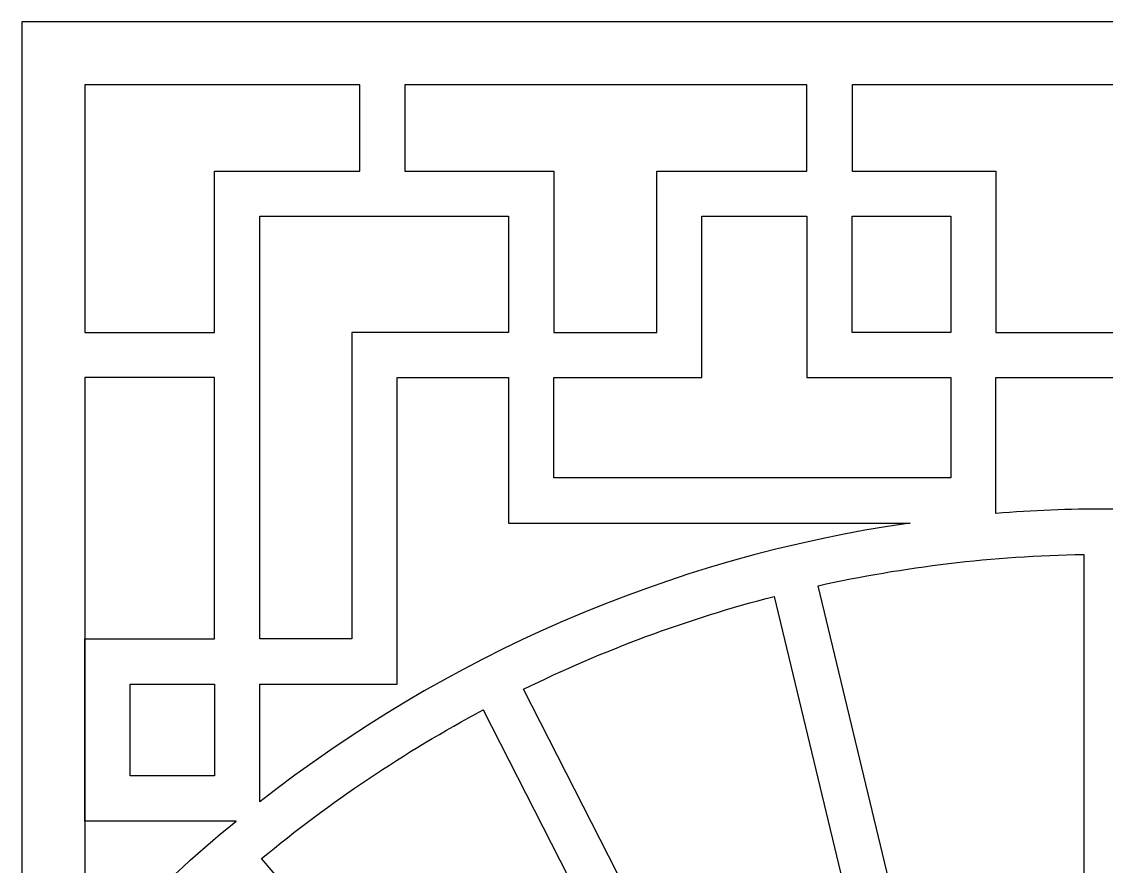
# Model space of a CAD drawing. Header units: centimetres. Extents: x -22.08 to -14.76, y -9 to -1.68.
# Drawn here: x -22.079 to -18.418, y -4.531 to -1.678 of the extents above; entities that cross this region are included whole.
import ezdxf

# ---------------------------------------------------------------- set-up
doc = ezdxf.new("R2010")
doc.units = ezdxf.units.CM
doc.header["$MEASUREMENT"] = 0
doc.layers.add('layer 1', color=7, linetype='Continuous')

msp = doc.modelspace()

# ---------------------------------------------------------------- linework, layer by layer
at = {"layer": 'layer 1', "color": 250}
for points, knots in [([(-22.07872, -1.67779), (-22.07872, -1.67779), (-14.7563, -1.67779), (-14.7563, -1.67779), (-14.7563, -1.67779), (-14.7563, -1.67779), (-14.7563, -9.00021), (-14.7563, -9.00021), (-14.7563, -9.00021), (-14.7563, -9.00021), (-22.07872, -9.00021), (-22.07872, -9.00021), (-22.07872, -9.00021), (-22.07872, -9.00021), (-22.07872, -1.67779), (-22.07872, -1.67779)], [0, 0, 0, 0, 0.2, 0.2, 0.2, 0.2, 0.4, 0.4, 0.4, 0.4, 0.6, 0.6, 0.6, 0.6, 1, 1, 1, 1]), ([(-21.86515, -1.89136), (-21.86515, -1.89136), (-20.93772, -1.89136), (-20.93772, -1.89136), (-20.93772, -1.89136), (-20.93772, -1.89136), (-20.93772, -2.18263), (-20.93772, -2.18263), (-20.93772, -2.18263), (-20.93772, -2.18263), (-21.4275, -2.18263), (-21.4275, -2.18263), (-21.4275, -2.18263), (-21.4275, -2.18263), (-21.4275, -2.72765), (-21.4275, -2.72765), (-21.4275, -2.72765), (-21.4275, -2.72765), (-21.86515, -2.72765), (-21.86515, -2.72765), (-21.86515, -2.72765), (-21.86515, -2.72765), (-21.86515, -1.89136), (-21.86515, -1.89136)], [0, 0, 0, 0, 0.1428571, 0.1428571, 0.1428571, 0.1428571, 0.2857143, 0.2857143, 0.2857143, 0.2857143, 0.4285714, 0.4285714, 0.4285714, 0.4285714, 0.5714286, 0.5714286, 0.5714286, 0.5714286, 0.7142857, 0.7142857, 0.7142857, 0.7142857, 1, 1, 1, 1]), ([(-20.78517, -1.89136), (-20.78517, -1.89136), (-19.42793, -1.89136), (-19.42793, -1.89136), (-19.42793, -1.89136), (-19.42793, -1.89136), (-19.42793, -2.18263), (-19.42793, -2.18263), (-19.42793, -2.18263), (-19.42793, -2.18263), (-19.93492, -2.18263), (-19.93492, -2.18263), (-19.93492, -2.18263), (-19.93492, -2.32763), (-19.93492, -2.58265), (-19.93492, -2.72765), (-19.93492, -2.72765), (-19.93492, -2.72765), (-20.28251, -2.72765), (-20.28251, -2.72765), (-20.28251, -2.72765), (-20.28251, -2.72765), (-20.28251, -2.18263), (-20.28251, -2.18263), (-20.28251, -2.18263), (-20.28251, -2.18263), (-20.78517, -2.18263), (-20.78517, -2.18263), (-20.78517, -2.18263), (-20.78517, -2.18263), (-20.78517, -1.89136), (-20.78517, -1.89136)], [0, 0, 0, 0, 0.1111111, 0.1111111, 0.1111111, 0.1111111, 0.2222222, 0.2222222, 0.2222222, 0.2222222, 0.3333333, 0.3333333, 0.3333333, 0.3333333, 0.4444444, 0.4444444, 0.4444444, 0.4444444, 0.5555556, 0.5555556, 0.5555556, 0.5555556, 0.6666667, 0.6666667, 0.6666667, 0.6666667, 0.7777778, 0.7777778, 0.7777778, 0.7777778, 1, 1, 1, 1]), ([(-19.27538, -1.89136), (-19.27538, -1.89136), (-17.55964, -1.89136), (-17.55964, -1.89136), (-17.55964, -1.89136), (-17.55964, -1.89136), (-17.55964, -2.18263), (-17.55964, -2.18263), (-17.55964, -2.18263), (-17.55964, -2.18263), (-18.04509, -2.18263), (-18.04509, -2.18263), (-18.04509, -2.18263), (-18.04509, -2.18263), (-18.04509, -2.72765), (-18.04509, -2.72765), (-18.04509, -2.72765), (-18.29338, -2.72765), (-18.54165, -2.72765), (-18.78993, -2.72765), (-18.78993, -2.72765), (-18.78993, -2.72765), (-18.78993, -2.18263), (-18.78993, -2.18263), (-18.78993, -2.18263), (-18.78993, -2.18263), (-19.27538, -2.18263), (-19.27538, -2.18263), (-19.27538, -2.18263), (-19.27538, -2.18263), (-19.27538, -1.89136), (-19.27538, -1.89136)], [0, 0, 0, 0, 0.1111111, 0.1111111, 0.1111111, 0.1111111, 0.2222222, 0.2222222, 0.2222222, 0.2222222, 0.3333333, 0.3333333, 0.3333333, 0.3333333, 0.4444444, 0.4444444, 0.4444444, 0.4444444, 0.5555556, 0.5555556, 0.5555556, 0.5555556, 0.6666667, 0.6666667, 0.6666667, 0.6666667, 0.7777778, 0.7777778, 0.7777778, 0.7777778, 1, 1, 1, 1]), ([(-20.43506, -2.72765), (-20.43506, -2.72765), (-20.43506, -2.33519), (-20.43506, -2.33519), (-20.43506, -2.33519), (-20.43506, -2.33519), (-21.27495, -2.33519), (-21.27495, -2.33519), (-21.27495, -2.33519), (-21.27495, -2.33519), (-21.27495, -3.76244), (-21.27495, -3.76244), (-21.27495, -3.76244), (-21.27495, -3.76244), (-20.96399, -3.76244), (-20.96399, -3.76244), (-20.96399, -3.76244), (-20.96399, -3.76244), (-20.96399, -2.72765), (-20.96399, -2.72765), (-20.96399, -2.72765), (-20.78768, -2.72765), (-20.61137, -2.72765), (-20.43506, -2.72765)], [0, 0, 0, 0, 0.1428571, 0.1428571, 0.1428571, 0.1428571, 0.2857143, 0.2857143, 0.2857143, 0.2857143, 0.4285714, 0.4285714, 0.4285714, 0.4285714, 0.5714286, 0.5714286, 0.5714286, 0.5714286, 0.7142857, 0.7142857, 0.7142857, 0.7142857, 1, 1, 1, 1]), ([(-18.94248, -2.8802), (-19.1043, -2.8802), (-19.26612, -2.8802), (-19.42793, -2.8802), (-19.42793, -2.8802), (-19.42793, -2.8802), (-19.42793, -2.33519), (-19.42793, -2.33519), (-19.42793, -2.33519), (-19.42793, -2.33519), (-19.78237, -2.33519), (-19.78237, -2.33519), (-19.78237, -2.33519), (-19.78237, -2.33519), (-19.78237, -2.8802), (-19.78237, -2.8802), (-19.78237, -2.8802), (-19.94909, -2.8802), (-20.1158, -2.8802), (-20.28251, -2.8802), (-20.28251, -2.8802), (-20.28251, -2.8802), (-20.28251, -3.21863), (-20.28251, -3.21863), (-20.28251, -3.21863), (-20.28251, -3.21863), (-18.94248, -3.21863), (-18.94248, -3.21863), (-18.94248, -3.21863), (-18.94248, -3.21863), (-18.94248, -2.8802), (-18.94248, -2.8802)], [0, 0, 0, 0, 0.1111111, 0.1111111, 0.1111111, 0.1111111, 0.2222222, 0.2222222, 0.2222222, 0.2222222, 0.3333333, 0.3333333, 0.3333333, 0.3333333, 0.4444444, 0.4444444, 0.4444444, 0.4444444, 0.5555556, 0.5555556, 0.5555556, 0.5555556, 0.6666667, 0.6666667, 0.6666667, 0.6666667, 0.7777778, 0.7777778, 0.7777778, 0.7777778, 1, 1, 1, 1]), ([(-19.27538, -2.72765), (-19.27538, -2.72765), (-18.94248, -2.72765), (-18.94248, -2.72765), (-18.94248, -2.72765), (-18.94248, -2.72765), (-18.94248, -2.33519), (-18.94248, -2.33519), (-18.94248, -2.33519), (-18.94248, -2.33519), (-19.27538, -2.33519), (-19.27538, -2.33519), (-19.27538, -2.33519), (-19.27538, -2.33519), (-19.27538, -2.72765), (-19.27538, -2.72765)], [0, 0, 0, 0, 0.2, 0.2, 0.2, 0.2, 0.4, 0.4, 0.4, 0.4, 0.6, 0.6, 0.6, 0.6, 1, 1, 1, 1]), ([(-21.86515, -3.76244), (-21.86515, -3.76244), (-21.86515, -2.8802), (-21.86515, -2.8802), (-21.86515, -2.8802), (-21.86515, -2.8802), (-21.4275, -2.8802), (-21.4275, -2.8802), (-21.4275, -2.8802), (-21.4275, -2.8802), (-21.4275, -3.76244), (-21.4275, -3.76244), (-21.4275, -3.76244), (-21.57338, -3.76244), (-21.71927, -3.76244), (-21.86515, -3.76244)], [0, 0, 0, 0, 0.2, 0.2, 0.2, 0.2, 0.4, 0.4, 0.4, 0.4, 0.6, 0.6, 0.6, 0.6, 1, 1, 1, 1]), ([(-19.0796, -3.37118), (-19.0796, -3.37118), (-20.43506, -3.37118), (-20.43506, -3.37118), (-20.43506, -3.37118), (-20.43506, -3.22386), (-20.43506, -3.02753), (-20.43506, -2.8802), (-20.43506, -2.8802), (-20.43506, -2.8802), (-20.81144, -2.8802), (-20.81144, -2.8802), (-20.81144, -2.8802), (-20.81144, -3.2088), (-20.81144, -3.5864), (-20.81144, -3.91499), (-20.81144, -3.91499), (-20.81144, -3.91499), (-21.27495, -3.91499), (-21.27495, -3.91499), (-21.27495, -3.91499), (-21.27495, -3.91499), (-21.27495, -4.31337), (-21.27495, -4.31337), (-21.27495, -4.31337), (-20.65112, -3.82333), (-19.89948, -3.48927), (-19.0796, -3.37118)], [0, 0, 0, 0, 0.125, 0.125, 0.125, 0.125, 0.25, 0.25, 0.25, 0.25, 0.375, 0.375, 0.375, 0.375, 0.5, 0.5, 0.5, 0.5, 0.625, 0.625, 0.625, 0.625, 0.75, 0.75, 0.75, 0.75, 1, 1, 1, 1]), ([(-18.04509, -3.33881), (-18.04509, -3.20227), (-18.04509, -3.01673), (-18.04509, -2.8802), (-18.04509, -2.8802), (-18.29338, -2.8802), (-18.54165, -2.8802), (-18.78993, -2.8802), (-18.78993, -2.8802), (-18.78993, -3.01673), (-18.78993, -3.20227), (-18.78993, -3.33881), (-18.78993, -3.33881), (-18.66705, -3.32896), (-18.54286, -3.3239), (-18.41751, -3.3239), (-18.41751, -3.3239), (-18.29217, -3.3239), (-18.16798, -3.32896), (-18.04509, -3.33881)], [0, 0, 0, 0, 0.1666667, 0.1666667, 0.1666667, 0.1666667, 0.3333333, 0.3333333, 0.3333333, 0.3333333, 0.5, 0.5, 0.5, 0.5, 0.6666667, 0.6666667, 0.6666667, 0.6666667, 1, 1, 1, 1]), ([(-18.49379, -5.88131), (-18.49379, -5.88131), (-18.49379, -3.47717), (-18.49379, -3.47717), (-18.49379, -3.47717), (-18.80097, -3.48234), (-19.10079, -3.51862), (-19.39022, -3.58306), (-19.39022, -3.58306), (-19.39022, -3.58306), (-18.82896, -5.92088), (-18.82896, -5.92088), (-18.82896, -5.92088), (-18.72003, -5.89889), (-18.60806, -5.88546), (-18.49379, -5.88131)], [0, 0, 0, 0, 0.2, 0.2, 0.2, 0.2, 0.4, 0.4, 0.4, 0.4, 0.6, 0.6, 0.6, 0.6, 1, 1, 1, 1]), ([(-18.97728, -5.95656), (-18.97728, -5.95656), (-19.53852, -3.61882), (-19.53852, -3.61882), (-19.53852, -3.61882), (-19.83329, -3.69517), (-20.11646, -3.80088), (-20.38469, -3.93261), (-20.38469, -3.93261), (-20.38469, -3.93261), (-19.29367, -6.07385), (-19.29367, -6.07385), (-19.29367, -6.07385), (-19.19234, -6.02655), (-19.0866, -5.98719), (-18.97728, -5.95656)], [0, 0, 0, 0, 0.2, 0.2, 0.2, 0.2, 0.4, 0.4, 0.4, 0.4, 0.6, 0.6, 0.6, 0.6, 1, 1, 1, 1]), ([(-21.86515, -4.37766), (-21.86515, -4.37766), (-21.86515, -3.76244), (-21.86515, -3.76244), (-21.86515, -3.76244), (-21.86515, -3.76244), (-21.86515, -4.37766), (-21.86515, -4.37766)], [0, 0, 0, 0, 0.3333333, 0.3333333, 0.3333333, 0.3333333, 1, 1, 1, 1]), ([(-21.7126, -3.91499), (-21.7126, -3.91499), (-21.7126, -4.22511), (-21.7126, -4.22511), (-21.7126, -4.22511), (-21.7126, -4.22511), (-21.4275, -4.22511), (-21.4275, -4.22511), (-21.4275, -4.22511), (-21.4275, -4.22511), (-21.4275, -3.91499), (-21.4275, -3.91499), (-21.4275, -3.91499), (-21.4275, -3.91499), (-21.7126, -3.91499), (-21.7126, -3.91499)], [0, 0, 0, 0, 0.2, 0.2, 0.2, 0.2, 0.4, 0.4, 0.4, 0.4, 0.6, 0.6, 0.6, 0.6, 1, 1, 1, 1]), ([(-21.2695, -4.50473), (-21.2695, -4.50473), (-19.70947, -6.33129), (-19.70947, -6.33129), (-19.70947, -6.33129), (-19.62158, -6.26146), (-19.52795, -6.19857), (-19.42943, -6.14344), (-19.42943, -6.14344), (-19.42943, -6.14344), (-20.52045, -4.00219), (-20.52045, -4.00219), (-20.52045, -4.00219), (-20.78722, -4.14468), (-21.03806, -4.31334), (-21.2695, -4.50473)], [0, 0, 0, 0, 0.2, 0.2, 0.2, 0.2, 0.4, 0.4, 0.4, 0.4, 0.6, 0.6, 0.6, 0.6, 1, 1, 1, 1]), ([(-21.86515, -5.72692), (-21.86515, -5.72692), (-21.86515, -4.37766), (-21.86515, -4.37766), (-21.86515, -4.37766), (-21.69508, -4.37766), (-21.52502, -4.37766), (-21.35496, -4.37766), (-21.35496, -4.37766), (-21.49496, -4.49266), (-21.62818, -4.61563), (-21.75384, -4.74596), (-21.75384, -4.74596), (-21.78913, -4.78256), (-21.82389, -4.81969), (-21.85798, -4.85743), (-21.85798, -4.85743), (-21.54718, -5.14726), (-21.23637, -5.43709), (-20.92556, -5.72692), (-20.92556, -5.72692), (-21.23876, -5.72692), (-21.55196, -5.72692), (-21.86515, -5.72692)], [0, 0, 0, 0, 0.1428571, 0.1428571, 0.1428571, 0.1428571, 0.2857143, 0.2857143, 0.2857143, 0.2857143, 0.4285714, 0.4285714, 0.4285714, 0.4285714, 0.5714286, 0.5714286, 0.5714286, 0.5714286, 0.7142857, 0.7142857, 0.7142857, 0.7142857, 1, 1, 1, 1])]:
    msp.add_open_spline(points, degree=3, knots=knots, dxfattribs=at)
at = {"layer": 'layer 1', "color": 250, "lineweight": 9}
for points, knots in [([(-22.07872, -1.67779), (-22.07872, -1.67779), (-14.7563, -1.67779), (-14.7563, -1.67779), (-14.7563, -1.67779), (-14.7563, -1.67779), (-14.7563, -9.00021), (-14.7563, -9.00021), (-14.7563, -9.00021), (-14.7563, -9.00021), (-22.07872, -9.00021), (-22.07872, -9.00021), (-22.07872, -9.00021), (-22.07872, -9.00021), (-22.07872, -1.67779), (-22.07872, -1.67779)], [0, 0, 0, 0, 0.2, 0.2, 0.2, 0.2, 0.4, 0.4, 0.4, 0.4, 0.6, 0.6, 0.6, 0.6, 1, 1, 1, 1]), ([(-21.86515, -1.89136), (-21.86515, -1.89136), (-20.93772, -1.89136), (-20.93772, -1.89136), (-20.93772, -1.89136), (-20.93772, -1.89136), (-20.93772, -2.18263), (-20.93772, -2.18263), (-20.93772, -2.18263), (-20.93772, -2.18263), (-21.4275, -2.18263), (-21.4275, -2.18263), (-21.4275, -2.18263), (-21.4275, -2.18263), (-21.4275, -2.72765), (-21.4275, -2.72765), (-21.4275, -2.72765), (-21.4275, -2.72765), (-21.86515, -2.72765), (-21.86515, -2.72765), (-21.86515, -2.72765), (-21.86515, -2.72765), (-21.86515, -1.89136), (-21.86515, -1.89136)], [0, 0, 0, 0, 0.1428571, 0.1428571, 0.1428571, 0.1428571, 0.2857143, 0.2857143, 0.2857143, 0.2857143, 0.4285714, 0.4285714, 0.4285714, 0.4285714, 0.5714286, 0.5714286, 0.5714286, 0.5714286, 0.7142857, 0.7142857, 0.7142857, 0.7142857, 1, 1, 1, 1]), ([(-20.78517, -1.89136), (-20.78517, -1.89136), (-19.42793, -1.89136), (-19.42793, -1.89136), (-19.42793, -1.89136), (-19.42793, -1.89136), (-19.42793, -2.18263), (-19.42793, -2.18263), (-19.42793, -2.18263), (-19.42793, -2.18263), (-19.93492, -2.18263), (-19.93492, -2.18263), (-19.93492, -2.18263), (-19.93492, -2.32763), (-19.93492, -2.58265), (-19.93492, -2.72765), (-19.93492, -2.72765), (-19.93492, -2.72765), (-20.28251, -2.72765), (-20.28251, -2.72765), (-20.28251, -2.72765), (-20.28251, -2.72765), (-20.28251, -2.18263), (-20.28251, -2.18263), (-20.28251, -2.18263), (-20.28251, -2.18263), (-20.78517, -2.18263), (-20.78517, -2.18263), (-20.78517, -2.18263), (-20.78517, -2.18263), (-20.78517, -1.89136), (-20.78517, -1.89136)], [0, 0, 0, 0, 0.1111111, 0.1111111, 0.1111111, 0.1111111, 0.2222222, 0.2222222, 0.2222222, 0.2222222, 0.3333333, 0.3333333, 0.3333333, 0.3333333, 0.4444444, 0.4444444, 0.4444444, 0.4444444, 0.5555556, 0.5555556, 0.5555556, 0.5555556, 0.6666667, 0.6666667, 0.6666667, 0.6666667, 0.7777778, 0.7777778, 0.7777778, 0.7777778, 1, 1, 1, 1]), ([(-19.27538, -1.89136), (-19.27538, -1.89136), (-17.55964, -1.89136), (-17.55964, -1.89136), (-17.55964, -1.89136), (-17.55964, -1.89136), (-17.55964, -2.18263), (-17.55964, -2.18263), (-17.55964, -2.18263), (-17.55964, -2.18263), (-18.04509, -2.18263), (-18.04509, -2.18263), (-18.04509, -2.18263), (-18.04509, -2.18263), (-18.04509, -2.72765), (-18.04509, -2.72765), (-18.04509, -2.72765), (-18.29338, -2.72765), (-18.54165, -2.72765), (-18.78993, -2.72765), (-18.78993, -2.72765), (-18.78993, -2.72765), (-18.78993, -2.18263), (-18.78993, -2.18263), (-18.78993, -2.18263), (-18.78993, -2.18263), (-19.27538, -2.18263), (-19.27538, -2.18263), (-19.27538, -2.18263), (-19.27538, -2.18263), (-19.27538, -1.89136), (-19.27538, -1.89136)], [0, 0, 0, 0, 0.1111111, 0.1111111, 0.1111111, 0.1111111, 0.2222222, 0.2222222, 0.2222222, 0.2222222, 0.3333333, 0.3333333, 0.3333333, 0.3333333, 0.4444444, 0.4444444, 0.4444444, 0.4444444, 0.5555556, 0.5555556, 0.5555556, 0.5555556, 0.6666667, 0.6666667, 0.6666667, 0.6666667, 0.7777778, 0.7777778, 0.7777778, 0.7777778, 1, 1, 1, 1]), ([(-20.43506, -2.72765), (-20.43506, -2.72765), (-20.43506, -2.33519), (-20.43506, -2.33519), (-20.43506, -2.33519), (-20.43506, -2.33519), (-21.27495, -2.33519), (-21.27495, -2.33519), (-21.27495, -2.33519), (-21.27495, -2.33519), (-21.27495, -3.76244), (-21.27495, -3.76244), (-21.27495, -3.76244), (-21.27495, -3.76244), (-20.96399, -3.76244), (-20.96399, -3.76244), (-20.96399, -3.76244), (-20.96399, -3.76244), (-20.96399, -2.72765), (-20.96399, -2.72765), (-20.96399, -2.72765), (-20.78768, -2.72765), (-20.61137, -2.72765), (-20.43506, -2.72765)], [0, 0, 0, 0, 0.1428571, 0.1428571, 0.1428571, 0.1428571, 0.2857143, 0.2857143, 0.2857143, 0.2857143, 0.4285714, 0.4285714, 0.4285714, 0.4285714, 0.5714286, 0.5714286, 0.5714286, 0.5714286, 0.7142857, 0.7142857, 0.7142857, 0.7142857, 1, 1, 1, 1]), ([(-18.94248, -2.8802), (-19.1043, -2.8802), (-19.26612, -2.8802), (-19.42793, -2.8802), (-19.42793, -2.8802), (-19.42793, -2.8802), (-19.42793, -2.33519), (-19.42793, -2.33519), (-19.42793, -2.33519), (-19.42793, -2.33519), (-19.78237, -2.33519), (-19.78237, -2.33519), (-19.78237, -2.33519), (-19.78237, -2.33519), (-19.78237, -2.8802), (-19.78237, -2.8802), (-19.78237, -2.8802), (-19.94909, -2.8802), (-20.1158, -2.8802), (-20.28251, -2.8802), (-20.28251, -2.8802), (-20.28251, -2.8802), (-20.28251, -3.21863), (-20.28251, -3.21863), (-20.28251, -3.21863), (-20.28251, -3.21863), (-18.94248, -3.21863), (-18.94248, -3.21863), (-18.94248, -3.21863), (-18.94248, -3.21863), (-18.94248, -2.8802), (-18.94248, -2.8802)], [0, 0, 0, 0, 0.1111111, 0.1111111, 0.1111111, 0.1111111, 0.2222222, 0.2222222, 0.2222222, 0.2222222, 0.3333333, 0.3333333, 0.3333333, 0.3333333, 0.4444444, 0.4444444, 0.4444444, 0.4444444, 0.5555556, 0.5555556, 0.5555556, 0.5555556, 0.6666667, 0.6666667, 0.6666667, 0.6666667, 0.7777778, 0.7777778, 0.7777778, 0.7777778, 1, 1, 1, 1]), ([(-19.27538, -2.72765), (-19.27538, -2.72765), (-18.94248, -2.72765), (-18.94248, -2.72765), (-18.94248, -2.72765), (-18.94248, -2.72765), (-18.94248, -2.33519), (-18.94248, -2.33519), (-18.94248, -2.33519), (-18.94248, -2.33519), (-19.27538, -2.33519), (-19.27538, -2.33519), (-19.27538, -2.33519), (-19.27538, -2.33519), (-19.27538, -2.72765), (-19.27538, -2.72765)], [0, 0, 0, 0, 0.2, 0.2, 0.2, 0.2, 0.4, 0.4, 0.4, 0.4, 0.6, 0.6, 0.6, 0.6, 1, 1, 1, 1]), ([(-21.86515, -3.76244), (-21.86515, -3.76244), (-21.86515, -2.8802), (-21.86515, -2.8802), (-21.86515, -2.8802), (-21.86515, -2.8802), (-21.4275, -2.8802), (-21.4275, -2.8802), (-21.4275, -2.8802), (-21.4275, -2.8802), (-21.4275, -3.76244), (-21.4275, -3.76244), (-21.4275, -3.76244), (-21.57338, -3.76244), (-21.71927, -3.76244), (-21.86515, -3.76244)], [0, 0, 0, 0, 0.2, 0.2, 0.2, 0.2, 0.4, 0.4, 0.4, 0.4, 0.6, 0.6, 0.6, 0.6, 1, 1, 1, 1]), ([(-19.0796, -3.37118), (-19.0796, -3.37118), (-20.43506, -3.37118), (-20.43506, -3.37118), (-20.43506, -3.37118), (-20.43506, -3.22386), (-20.43506, -3.02753), (-20.43506, -2.8802), (-20.43506, -2.8802), (-20.43506, -2.8802), (-20.81144, -2.8802), (-20.81144, -2.8802), (-20.81144, -2.8802), (-20.81144, -3.2088), (-20.81144, -3.5864), (-20.81144, -3.91499), (-20.81144, -3.91499), (-20.81144, -3.91499), (-21.27495, -3.91499), (-21.27495, -3.91499), (-21.27495, -3.91499), (-21.27495, -3.91499), (-21.27495, -4.31337), (-21.27495, -4.31337), (-21.27495, -4.31337), (-20.65112, -3.82333), (-19.89948, -3.48927), (-19.0796, -3.37118)], [0, 0, 0, 0, 0.125, 0.125, 0.125, 0.125, 0.25, 0.25, 0.25, 0.25, 0.375, 0.375, 0.375, 0.375, 0.5, 0.5, 0.5, 0.5, 0.625, 0.625, 0.625, 0.625, 0.75, 0.75, 0.75, 0.75, 1, 1, 1, 1]), ([(-18.04509, -3.33881), (-18.04509, -3.20227), (-18.04509, -3.01673), (-18.04509, -2.8802), (-18.04509, -2.8802), (-18.29338, -2.8802), (-18.54165, -2.8802), (-18.78993, -2.8802), (-18.78993, -2.8802), (-18.78993, -3.01673), (-18.78993, -3.20227), (-18.78993, -3.33881), (-18.78993, -3.33881), (-18.66705, -3.32896), (-18.54286, -3.3239), (-18.41751, -3.3239), (-18.41751, -3.3239), (-18.29217, -3.3239), (-18.16798, -3.32896), (-18.04509, -3.33881)], [0, 0, 0, 0, 0.1666667, 0.1666667, 0.1666667, 0.1666667, 0.3333333, 0.3333333, 0.3333333, 0.3333333, 0.5, 0.5, 0.5, 0.5, 0.6666667, 0.6666667, 0.6666667, 0.6666667, 1, 1, 1, 1]), ([(-18.49379, -5.88131), (-18.49379, -5.88131), (-18.49379, -3.47717), (-18.49379, -3.47717), (-18.49379, -3.47717), (-18.80097, -3.48234), (-19.10079, -3.51862), (-19.39022, -3.58306), (-19.39022, -3.58306), (-19.39022, -3.58306), (-18.82896, -5.92088), (-18.82896, -5.92088), (-18.82896, -5.92088), (-18.72003, -5.89889), (-18.60806, -5.88546), (-18.49379, -5.88131)], [0, 0, 0, 0, 0.2, 0.2, 0.2, 0.2, 0.4, 0.4, 0.4, 0.4, 0.6, 0.6, 0.6, 0.6, 1, 1, 1, 1]), ([(-18.97728, -5.95656), (-18.97728, -5.95656), (-19.53852, -3.61882), (-19.53852, -3.61882), (-19.53852, -3.61882), (-19.83329, -3.69517), (-20.11646, -3.80088), (-20.38469, -3.93261), (-20.38469, -3.93261), (-20.38469, -3.93261), (-19.29367, -6.07385), (-19.29367, -6.07385), (-19.29367, -6.07385), (-19.19234, -6.02655), (-19.0866, -5.98719), (-18.97728, -5.95656)], [0, 0, 0, 0, 0.2, 0.2, 0.2, 0.2, 0.4, 0.4, 0.4, 0.4, 0.6, 0.6, 0.6, 0.6, 1, 1, 1, 1]), ([(-21.7126, -3.91499), (-21.7126, -3.91499), (-21.7126, -4.22511), (-21.7126, -4.22511), (-21.7126, -4.22511), (-21.7126, -4.22511), (-21.4275, -4.22511), (-21.4275, -4.22511), (-21.4275, -4.22511), (-21.4275, -4.22511), (-21.4275, -3.91499), (-21.4275, -3.91499), (-21.4275, -3.91499), (-21.4275, -3.91499), (-21.7126, -3.91499), (-21.7126, -3.91499)], [0, 0, 0, 0, 0.2, 0.2, 0.2, 0.2, 0.4, 0.4, 0.4, 0.4, 0.6, 0.6, 0.6, 0.6, 1, 1, 1, 1]), ([(-21.2695, -4.50473), (-21.2695, -4.50473), (-19.70947, -6.33129), (-19.70947, -6.33129), (-19.70947, -6.33129), (-19.62158, -6.26146), (-19.52795, -6.19857), (-19.42943, -6.14344), (-19.42943, -6.14344), (-19.42943, -6.14344), (-20.52045, -4.00219), (-20.52045, -4.00219), (-20.52045, -4.00219), (-20.78722, -4.14468), (-21.03806, -4.31334), (-21.2695, -4.50473)], [0, 0, 0, 0, 0.2, 0.2, 0.2, 0.2, 0.4, 0.4, 0.4, 0.4, 0.6, 0.6, 0.6, 0.6, 1, 1, 1, 1]), ([(-21.86515, -5.72692), (-21.86515, -5.72692), (-21.86515, -4.37766), (-21.86515, -4.37766), (-21.86515, -4.37766), (-21.69508, -4.37766), (-21.52502, -4.37766), (-21.35496, -4.37766), (-21.35496, -4.37766), (-21.49496, -4.49266), (-21.62818, -4.61563), (-21.75384, -4.74596), (-21.75384, -4.74596), (-21.78913, -4.78256), (-21.82389, -4.81969), (-21.85798, -4.85743), (-21.85798, -4.85743), (-21.54718, -5.14726), (-21.23637, -5.43709), (-20.92556, -5.72692), (-20.92556, -5.72692), (-21.23876, -5.72692), (-21.55196, -5.72692), (-21.86515, -5.72692)], [0, 0, 0, 0, 0.1428571, 0.1428571, 0.1428571, 0.1428571, 0.2857143, 0.2857143, 0.2857143, 0.2857143, 0.4285714, 0.4285714, 0.4285714, 0.4285714, 0.5714286, 0.5714286, 0.5714286, 0.5714286, 0.7142857, 0.7142857, 0.7142857, 0.7142857, 1, 1, 1, 1])]:
    msp.add_open_spline(points, degree=3, knots=knots, dxfattribs=at)
msp.add_open_spline([(-21.86515, -4.37766), (-21.86515, -4.37766), (-21.86515, -3.76244), (-21.86515, -3.76244)], degree=3, dxfattribs=at)

doc.saveas('drawing.dxf')
